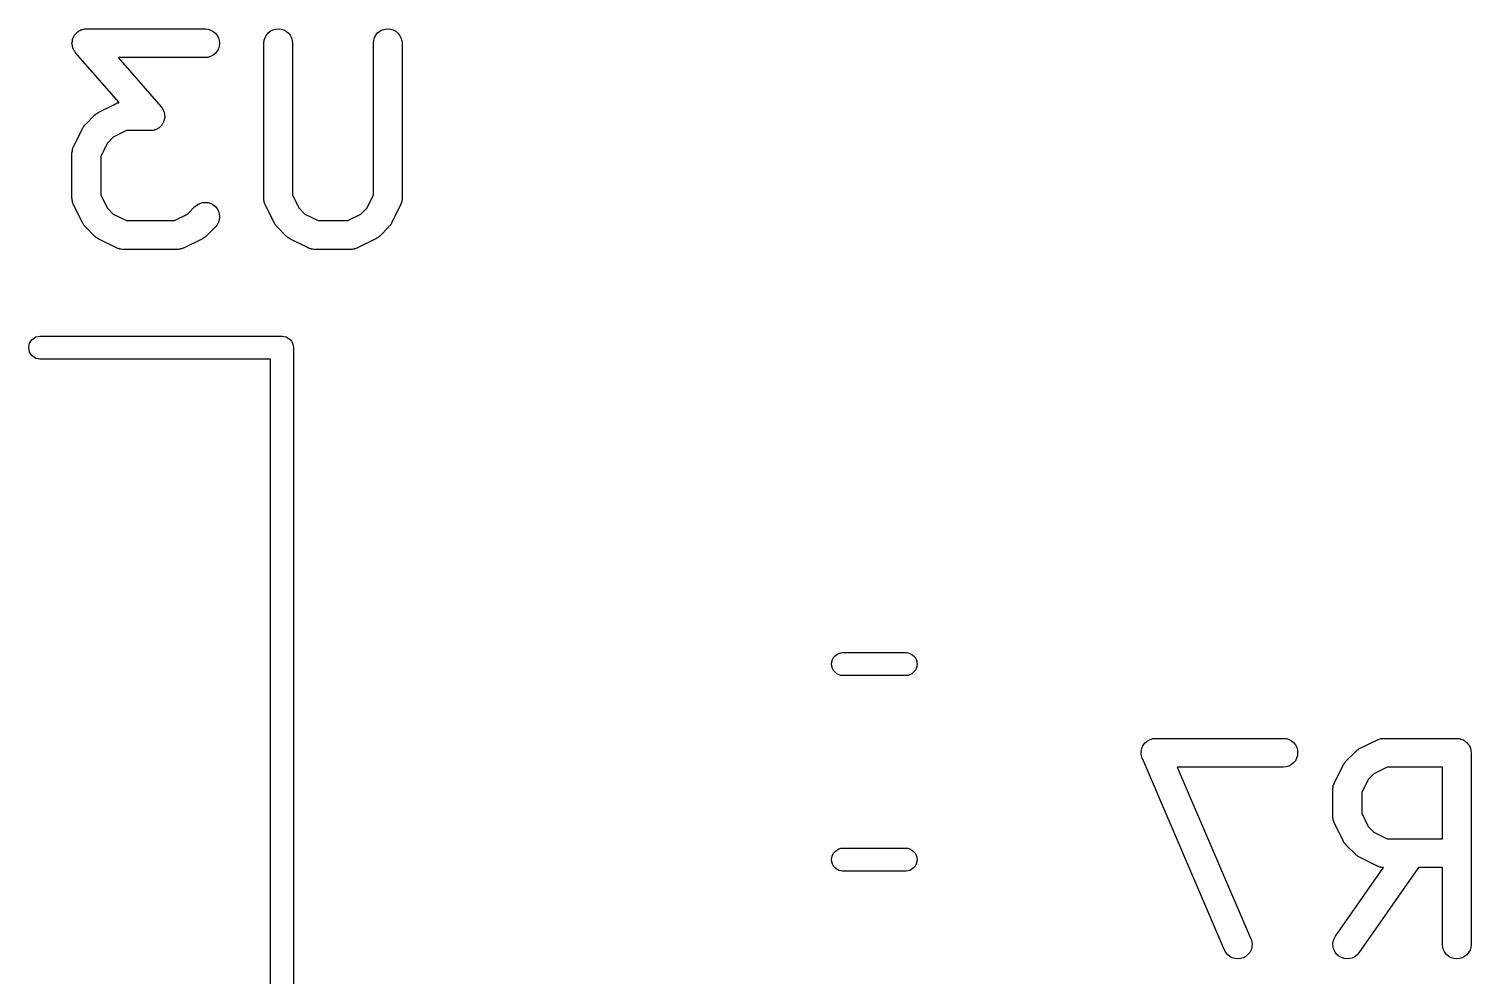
# Model space of a CAD drawing. Extents: x 105 to 144.3, y -106.1 to -94.4.
# Drawn here: x 110.59 to 118.11, y -100.12 to -95.18 of the extents above; entities that cross this region are included whole.
import ezdxf

# ---------------------------------------------------------------- set-up
doc = ezdxf.new("R2010")
doc.units = 0
doc.header["$MEASUREMENT"] = 0
doc.layers.add('BLACK', color=7, linetype='CONTINUOUS')

msp = doc.modelspace()

# ---------------------------------------------------------------- linework, layer by layer
at = {"layer": 'BLACK', "linetype": 'CONTINUOUS'}
for p, q in [((110.817, -95.2373), (110.818, -95.2348)), ((110.817, -95.242), (110.817, -95.2373)), ((110.818, -95.2322), (110.82, -95.2278)), ((110.818, -95.2348), (110.818, -95.2322)), ((110.82, -95.2278), (110.821, -95.2233)), ((110.821, -95.2233), (110.823, -95.221)), ((110.823, -95.221), (110.824, -95.2185)), ((110.824, -95.2185), (110.826, -95.2146)), ((110.826, -95.2146), (110.828, -95.2104)), ((110.828, -95.2104), (110.83, -95.2084)), ((110.83, -95.2084), (110.831, -95.2062)), ((110.831, -95.2062), (110.835, -95.2028)), ((110.835, -95.2028), (110.838, -95.1992)), ((110.838, -95.1992), (110.84, -95.1975)), ((110.84, -95.1975), (110.841, -95.1956)), ((110.841, -95.1956), (110.845, -95.1929)), ((110.845, -95.1929), (110.849, -95.1899)), ((110.849, -95.1899), (110.851, -95.1887)), ((110.851, -95.1887), (110.853, -95.1872)), ((110.853, -95.1872), (110.858, -95.1852)), ((110.858, -95.1852), (110.862, -95.183)), ((110.862, -95.183), (110.864, -95.1823)), ((110.864, -95.1823), (110.867, -95.1812)), ((110.867, -95.1812), (110.871, -95.1802)), ((110.871, -95.1802), (110.876, -95.1788)), ((110.876, -95.1788), (110.879, -95.1786)), ((110.879, -95.1786), (110.881, -95.178)), ((110.881, -95.178), (110.886, -95.1778)), ((110.886, -95.1778), (110.89, -95.1774)), ((110.89, -95.1774), (111.51, -95.1774)), ((111.51, -95.1774), (111.511, -95.1774)), ((111.511, -95.1774), (111.525, -95.179)), ((111.525, -95.179), (111.539, -95.1834)), ((111.539, -95.1834), (111.552, -95.1905)), ((111.552, -95.1905), (111.563, -95.1999)), ((111.563, -95.1999), (111.572, -95.2113)), ((111.572, -95.2113), (111.579, -95.2243)), ((111.579, -95.2243), (111.583, -95.2383)), ((111.583, -95.2383), (111.585, -95.2529)), ((111.815, -95.2513), (111.817, -95.2368)), ((111.817, -95.2368), (111.822, -95.2228)), ((111.822, -95.2228), (111.829, -95.21)), ((111.829, -95.21), (111.838, -95.1988)), ((111.838, -95.1988), (111.849, -95.1896)), ((111.849, -95.1896), (111.862, -95.1828)), ((111.862, -95.1828), (111.876, -95.1787)), ((111.876, -95.1787), (111.891, -95.1774)), ((111.891, -95.1774), (111.906, -95.1789)), ((111.906, -95.1789), (111.92, -95.1832)), ((111.92, -95.1832), (111.932, -95.1902)), ((111.932, -95.1902), (111.944, -95.1995)), ((111.944, -95.1995), (111.953, -95.2109)), ((111.953, -95.2109), (111.96, -95.2238)), ((111.96, -95.2238), (111.964, -95.2378)), ((111.964, -95.2378), (111.965, -95.2524)), ((112.387, -95.2513), (112.389, -95.2368)), ((112.389, -95.2368), (112.393, -95.2228)), ((112.393, -95.2228), (112.4, -95.21)), ((112.4, -95.21), (112.409, -95.1988)), ((112.409, -95.1988), (112.421, -95.1896)), ((112.421, -95.1896), (112.434, -95.1828)), ((112.434, -95.1828), (112.448, -95.1787)), ((112.448, -95.1787), (112.462, -95.1774)), ((112.462, -95.1774), (112.477, -95.1789)), ((112.477, -95.1789), (112.491, -95.1832)), ((112.491, -95.1832), (112.504, -95.1902)), ((112.504, -95.1902), (112.515, -95.1995)), ((112.515, -95.1995), (112.524, -95.2109)), ((112.524, -95.2109), (112.531, -95.2238)), ((112.531, -95.2238), (112.535, -95.2378)), ((112.535, -95.2378), (112.537, -95.2524)), ((110.815, -95.2519), (110.816, -95.2492)), ((110.816, -95.2565), (110.815, -95.2519)), ((110.816, -95.2466), (110.817, -95.242)), ((110.816, -95.2492), (110.816, -95.2466)), ((110.816, -95.2612), (110.816, -95.2565)), ((110.817, -95.2638), (110.816, -95.2612)), ((110.817, -95.2664), (110.817, -95.2638)), ((110.818, -95.2709), (110.817, -95.2664)), ((110.819, -95.2755), (110.818, -95.2709)), ((110.82, -95.2779), (110.819, -95.2755)), ((110.821, -95.2805), (110.82, -95.2779)), ((110.823, -95.2846), (110.821, -95.2805)), ((110.825, -95.289), (110.823, -95.2846)), ((110.827, -95.2911), (110.825, -95.289)), ((110.828, -95.2934), (110.827, -95.2911)), ((110.831, -95.2971), (110.828, -95.2934)), ((110.833, -95.301), (110.831, -95.2971)), ((110.834, -95.3018), (110.833, -95.301)), ((111.061, -95.5611), (110.834, -95.3018)), ((111.551, -95.3148), (111.538, -95.3217)), ((111.562, -95.3056), (111.551, -95.3148)), ((111.572, -95.2943), (111.562, -95.3056)), ((111.579, -95.2814), (111.572, -95.2943)), ((111.583, -95.2675), (111.579, -95.2814)), ((111.585, -95.2529), (111.583, -95.2675)), ((111.815, -95.2524), (111.815, -95.2513)), ((111.815, -96.0619), (111.815, -95.2524)), ((111.965, -95.2524), (111.965, -96.0442)), ((112.387, -95.2524), (112.387, -95.2513)), ((112.387, -96.0442), (112.387, -95.2524)), ((112.537, -95.2524), (112.537, -96.0619)), ((111.51, -95.3274), (111.056, -95.3274)), ((111.056, -95.3274), (111.28, -95.5839)), ((111.524, -95.326), (111.51, -95.3274)), ((111.538, -95.3217), (111.524, -95.326)), ((110.945, -95.6181), (110.949, -95.6161)), ((110.949, -95.6161), (110.952, -95.6139)), ((110.952, -95.6139), (111.047, -95.5663)), ((111.047, -95.5663), (111.048, -95.5658)), ((111.048, -95.5658), (111.05, -95.565)), ((111.05, -95.565), (111.052, -95.564)), ((111.052, -95.564), (111.057, -95.5625)), ((111.057, -95.5625), (111.061, -95.5611)), ((111.28, -95.5839), (111.281, -95.5847)), ((111.281, -95.5847), (111.284, -95.5886)), ((111.284, -95.5886), (111.287, -95.5923)), ((111.287, -95.5923), (111.288, -95.5946)), ((111.288, -95.5946), (111.289, -95.5968)), ((111.289, -95.5968), (111.291, -95.6011)), ((111.291, -95.6011), (111.293, -95.6052)), ((111.293, -95.6052), (111.294, -95.6078)), ((111.294, -95.6078), (111.295, -95.6102)), ((111.295, -95.6102), (111.296, -95.6148)), ((111.296, -95.6148), (111.297, -95.6193)), ((110.871, -95.6941), (110.874, -95.6906)), ((110.874, -95.6906), (110.876, -95.6868)), ((110.876, -95.6868), (110.878, -95.6844)), ((110.878, -95.6844), (110.879, -95.6818)), ((110.879, -95.6818), (110.882, -95.6788)), ((110.882, -95.6788), (110.885, -95.6755)), ((110.885, -95.6755), (110.933, -95.6279)), ((110.933, -95.6272), (110.937, -95.6246)), ((110.933, -95.6279), (110.933, -95.6272)), ((110.937, -95.6246), (110.94, -95.6217)), ((110.94, -95.6217), (110.942, -95.62)), ((110.942, -95.62), (110.945, -95.6181)), ((111.273, -95.6901), (111.269, -95.6928)), ((111.275, -95.6882), (111.273, -95.6901)), ((111.277, -95.6866), (111.275, -95.6882)), ((111.28, -95.6829), (111.277, -95.6866)), ((111.283, -95.6795), (111.28, -95.6829)), ((111.284, -95.6773), (111.283, -95.6795)), ((111.286, -95.6753), (111.284, -95.6773)), ((111.288, -95.6711), (111.286, -95.6753)), ((111.291, -95.6672), (111.288, -95.6711)), ((111.292, -95.6647), (111.291, -95.6672)), ((111.293, -95.6624), (111.292, -95.6647)), ((111.294, -95.6579), (111.293, -95.6624)), ((111.296, -95.6535), (111.294, -95.6579)), ((111.297, -95.6484), (111.296, -95.6509)), ((111.296, -95.6509), (111.296, -95.6535)), ((111.297, -95.6193), (111.298, -95.6219)), ((111.298, -95.6437), (111.297, -95.6484)), ((111.298, -95.6219), (111.298, -95.6245)), ((111.298, -95.6245), (111.298, -95.6292)), ((111.298, -95.6292), (111.299, -95.6339)), ((111.299, -95.6391), (111.298, -95.6437)), ((111.299, -95.6339), (111.299, -95.6365)), ((111.299, -95.6365), (111.299, -95.6391)), ((110.823, -95.7903), (110.871, -95.695)), ((110.871, -95.695), (110.871, -95.6941)), ((111.03, -95.7426), (111, -95.773)), ((111.099, -95.7083), (111.03, -95.7426)), ((111.224, -95.7083), (111.099, -95.7083)), ((111.228, -95.7079), (111.224, -95.7083)), ((111.233, -95.7077), (111.228, -95.7079)), ((111.236, -95.7072), (111.233, -95.7077)), ((111.238, -95.7069), (111.236, -95.7072)), ((111.243, -95.7055), (111.238, -95.7069)), ((111.247, -95.7045), (111.243, -95.7055)), ((111.25, -95.7034), (111.247, -95.7045)), ((111.252, -95.7027), (111.25, -95.7034)), ((111.257, -95.7005), (111.252, -95.7027)), ((111.261, -95.6986), (111.257, -95.7005)), ((111.263, -95.697), (111.261, -95.6986)), ((111.265, -95.6958), (111.263, -95.697)), ((111.269, -95.6928), (111.265, -95.6958)), ((110.815, -95.8228), (110.816, -95.8206)), ((110.815, -95.8238), (110.815, -95.8228)), ((110.815, -96.0619), (110.815, -95.8238)), ((110.816, -95.8184), (110.817, -95.8133)), ((110.816, -95.8206), (110.816, -95.8184)), ((110.817, -95.8082), (110.818, -95.8061)), ((110.817, -95.8133), (110.817, -95.8082)), ((110.818, -95.8039), (110.82, -95.7991)), ((110.818, -95.8061), (110.818, -95.8039)), ((110.82, -95.7991), (110.822, -95.7943)), ((110.822, -95.7943), (110.823, -95.7923)), ((110.823, -95.7923), (110.823, -95.7903)), ((111, -95.773), (110.965, -95.8415)), ((110.965, -95.8415), (110.965, -96.0442)), ((110.816, -96.0641), (110.815, -96.0619)), ((110.816, -96.0663), (110.816, -96.0641)), ((110.816, -96.0714), (110.816, -96.0663)), ((110.965, -96.0442), (111, -96.1127)), ((111.816, -96.0641), (111.815, -96.0619)), ((111.816, -96.0663), (111.816, -96.0641)), ((111.816, -96.0714), (111.816, -96.0663)), ((111.965, -96.0442), (112, -96.1127)), ((112.353, -96.1127), (112.387, -96.0442)), ((112.537, -96.0674), (112.536, -96.0724)), ((112.537, -96.0619), (112.537, -96.063)), ((112.537, -96.063), (112.537, -96.0651)), ((112.537, -96.0651), (112.537, -96.0674)), ((110.817, -96.0765), (110.816, -96.0714)), ((110.818, -96.0786), (110.817, -96.0765)), ((110.818, -96.0808), (110.818, -96.0786)), ((110.82, -96.0856), (110.818, -96.0808)), ((110.821, -96.0905), (110.82, -96.0856)), ((110.822, -96.0924), (110.821, -96.0905)), ((110.823, -96.0945), (110.822, -96.0924)), ((110.823, -96.0954), (110.823, -96.0945)), ((110.871, -96.1907), (110.823, -96.0954)), ((111, -96.1127), (111.03, -96.1431)), ((111.03, -96.1431), (111.099, -96.1774)), ((111.349, -96.1774), (111.417, -96.1431)), ((111.417, -96.1431), (111.456, -96.1041)), ((111.456, -96.1041), (111.457, -96.1034)), ((111.457, -96.1034), (111.469, -96.0942)), ((111.469, -96.0942), (111.482, -96.0875)), ((111.482, -96.0875), (111.496, -96.0834)), ((111.496, -96.0834), (111.51, -96.0821)), ((111.51, -96.0821), (111.525, -96.0837)), ((111.525, -96.0837), (111.539, -96.0881)), ((111.539, -96.0881), (111.552, -96.0951)), ((111.552, -96.0951), (111.563, -96.1045)), ((111.563, -96.1045), (111.572, -96.1159)), ((111.572, -96.1159), (111.579, -96.1288)), ((111.579, -96.1288), (111.583, -96.1428)), ((111.583, -96.1428), (111.585, -96.1574)), ((111.817, -96.0765), (111.816, -96.0714)), ((111.818, -96.0786), (111.817, -96.0765)), ((111.818, -96.0808), (111.818, -96.0786)), ((111.82, -96.0856), (111.818, -96.0808)), ((111.821, -96.0905), (111.82, -96.0856)), ((111.822, -96.0924), (111.821, -96.0905)), ((111.823, -96.0945), (111.822, -96.0924)), ((111.823, -96.0954), (111.823, -96.0945)), ((111.871, -96.1907), (111.823, -96.0954)), ((112, -96.1127), (112.03, -96.1431)), ((112.03, -96.1431), (112.099, -96.1774)), ((112.254, -96.1774), (112.322, -96.1431)), ((112.322, -96.1431), (112.353, -96.1127)), ((112.529, -96.0954), (112.481, -96.1907)), ((112.53, -96.0934), (112.529, -96.0954)), ((112.531, -96.0914), (112.53, -96.0934)), ((112.532, -96.0866), (112.531, -96.0914)), ((112.534, -96.0818), (112.532, -96.0866)), ((112.535, -96.0796), (112.534, -96.0818)), ((112.536, -96.0724), (112.535, -96.0775)), ((112.535, -96.0775), (112.535, -96.0796)), ((110.873, -96.1943), (110.871, -96.1907)), ((110.875, -96.198), (110.873, -96.1943)), ((110.877, -96.2004), (110.875, -96.198)), ((110.879, -96.2031), (110.877, -96.2004)), ((110.882, -96.2061), (110.879, -96.2031)), ((110.884, -96.2094), (110.882, -96.2061)), ((110.885, -96.2102), (110.884, -96.2094)), ((110.933, -96.2578), (110.885, -96.2102)), ((111.099, -96.1774), (111.349, -96.1774)), ((111.563, -96.2102), (111.515, -96.2578)), ((111.572, -96.1989), (111.563, -96.2102)), ((111.579, -96.186), (111.572, -96.1989)), ((111.583, -96.172), (111.579, -96.186)), ((111.585, -96.1574), (111.583, -96.172)), ((111.873, -96.1943), (111.871, -96.1907)), ((111.875, -96.198), (111.873, -96.1943)), ((111.877, -96.2004), (111.875, -96.198)), ((111.879, -96.2031), (111.877, -96.2004)), ((111.882, -96.2061), (111.879, -96.2031)), ((111.884, -96.2094), (111.882, -96.2061)), ((111.885, -96.2102), (111.884, -96.2094)), ((111.933, -96.2578), (111.885, -96.2102)), ((112.099, -96.1774), (112.254, -96.1774)), ((112.467, -96.2102), (112.42, -96.2578)), ((112.47, -96.2069), (112.467, -96.2102)), ((112.473, -96.2039), (112.47, -96.2069)), ((112.475, -96.2013), (112.473, -96.2039)), ((112.477, -96.1989), (112.475, -96.2013)), ((112.479, -96.1952), (112.477, -96.1989)), ((112.481, -96.1916), (112.479, -96.1952)), ((112.481, -96.1907), (112.481, -96.1916)), ((110.936, -96.2605), (110.933, -96.2578)), ((110.939, -96.2634), (110.936, -96.2605)), ((110.942, -96.2651), (110.939, -96.2634)), ((110.944, -96.2671), (110.942, -96.2651)), ((110.948, -96.2691), (110.944, -96.2671)), ((110.951, -96.2714), (110.948, -96.2691)), ((110.952, -96.2718), (110.951, -96.2714)), ((111.047, -96.3195), (110.952, -96.2718)), ((111.495, -96.2718), (111.4, -96.3195)), ((111.499, -96.2696), (111.495, -96.2718)), ((111.503, -96.2677), (111.499, -96.2696)), ((111.505, -96.2657), (111.503, -96.2677)), ((111.508, -96.2641), (111.505, -96.2657)), ((111.511, -96.2612), (111.508, -96.2641)), ((111.514, -96.2585), (111.511, -96.2612)), ((111.515, -96.2578), (111.514, -96.2585)), ((111.936, -96.2605), (111.933, -96.2578)), ((111.939, -96.2634), (111.936, -96.2605)), ((111.942, -96.2651), (111.939, -96.2634)), ((111.944, -96.2671), (111.942, -96.2651)), ((111.948, -96.2691), (111.944, -96.2671)), ((111.951, -96.2714), (111.948, -96.2691)), ((111.952, -96.2718), (111.951, -96.2714)), ((112.047, -96.3195), (111.952, -96.2718)), ((112.4, -96.2718), (112.305, -96.3195)), ((112.404, -96.2696), (112.4, -96.2718)), ((112.408, -96.2677), (112.404, -96.2696)), ((112.41, -96.2657), (112.408, -96.2677)), ((112.413, -96.2641), (112.41, -96.2657)), ((112.416, -96.2612), (112.413, -96.2641)), ((112.419, -96.2585), (112.416, -96.2612)), ((112.42, -96.2578), (112.419, -96.2585)), ((111.049, -96.3203), (111.047, -96.3195)), ((111.051, -96.3213), (111.049, -96.3203)), ((111.056, -96.3229), (111.051, -96.3213)), ((111.061, -96.3247), (111.056, -96.3229)), ((111.063, -96.3251), (111.061, -96.3247)), ((111.065, -96.3257), (111.063, -96.3251)), ((111.07, -96.3263), (111.065, -96.3257)), ((111.076, -96.3272), (111.07, -96.3263)), ((111.078, -96.3271), (111.076, -96.3272)), ((111.08, -96.3274), (111.078, -96.3271)), ((111.081, -96.3274), (111.08, -96.3274)), ((111.367, -96.3274), (111.081, -96.3274)), ((111.369, -96.3272), (111.367, -96.3274)), ((111.371, -96.3273), (111.369, -96.3272)), ((111.376, -96.3265), (111.371, -96.3273)), ((111.381, -96.326), (111.376, -96.3265)), ((111.383, -96.3253), (111.381, -96.326)), ((111.386, -96.325), (111.383, -96.3253)), ((111.39, -96.3232), (111.386, -96.325)), ((111.395, -96.3217), (111.39, -96.3232)), ((111.397, -96.3207), (111.395, -96.3217)), ((111.399, -96.3199), (111.397, -96.3207)), ((111.4, -96.3195), (111.399, -96.3199)), ((112.049, -96.3203), (112.047, -96.3195)), ((112.051, -96.3213), (112.049, -96.3203)), ((112.056, -96.3229), (112.051, -96.3213)), ((112.061, -96.3247), (112.056, -96.3229)), ((112.063, -96.3251), (112.061, -96.3247)), ((112.065, -96.3257), (112.063, -96.3251)), ((112.07, -96.3263), (112.065, -96.3257)), ((112.076, -96.3272), (112.07, -96.3263)), ((112.078, -96.3271), (112.076, -96.3272)), ((112.08, -96.3274), (112.078, -96.3271)), ((112.081, -96.3274), (112.08, -96.3274)), ((112.271, -96.3274), (112.081, -96.3274)), ((112.274, -96.3272), (112.271, -96.3274)), ((112.276, -96.3273), (112.274, -96.3272)), ((112.281, -96.3265), (112.276, -96.3273)), ((112.286, -96.326), (112.281, -96.3265)), ((112.288, -96.3253), (112.286, -96.326)), ((112.29, -96.325), (112.288, -96.3253)), ((112.295, -96.3232), (112.29, -96.325)), ((112.3, -96.3217), (112.295, -96.3232)), ((112.302, -96.3207), (112.3, -96.3217)), ((112.304, -96.3199), (112.302, -96.3207)), ((112.305, -96.3195), (112.304, -96.3199)), ((110.591, -96.8282), (110.594, -96.8169)), ((110.594, -96.8169), (110.6, -96.8065)), ((110.6, -96.8065), (110.607, -96.7974)), ((110.607, -96.7974), (110.617, -96.7899)), ((110.617, -96.7899), (110.627, -96.7843)), ((110.627, -96.7843), (110.638, -96.7809)), ((110.638, -96.7809), (110.647, -96.78)), ((110.647, -96.78), (111.907, -96.78)), ((111.907, -96.78), (111.91, -96.7797)), ((111.91, -96.7797), (111.913, -96.78)), ((111.913, -96.78), (111.922, -96.7809)), ((111.922, -96.7809), (111.933, -96.7843)), ((111.933, -96.7843), (111.943, -96.7899)), ((111.943, -96.7899), (111.953, -96.7974)), ((111.953, -96.7974), (111.96, -96.8065)), ((111.96, -96.8065), (111.966, -96.8169)), ((111.966, -96.8169), (111.969, -96.8282)), ((110.59, -96.84), (110.591, -96.8282)), ((110.591, -96.8518), (110.59, -96.84)), ((110.594, -96.8631), (110.591, -96.8518)), ((110.6, -96.8735), (110.594, -96.8631)), ((110.607, -96.8826), (110.6, -96.8735)), ((110.617, -96.8901), (110.607, -96.8826)), ((110.627, -96.8957), (110.617, -96.8901)), ((110.638, -96.8991), (110.627, -96.8957)), ((111.969, -96.8282), (111.97, -96.84)), ((111.97, -96.84), (111.97, -96.8429)), ((111.97, -96.8429), (111.97, -102.853)), ((110.647, -96.9), (110.638, -96.8991)), ((111.85, -96.9), (110.647, -96.9)), ((111.85, -102.853), (111.85, -96.9)), ((114.778, -98.4782), (114.782, -98.4669)), ((114.782, -98.4669), (114.787, -98.4565)), ((114.787, -98.4565), (114.795, -98.4474)), ((114.795, -98.4474), (114.804, -98.4399)), ((114.804, -98.4399), (114.814, -98.4343)), ((114.814, -98.4343), (114.825, -98.4309)), ((114.825, -98.4309), (114.834, -98.43)), ((114.834, -98.43), (115.166, -98.43)), ((115.166, -98.43), (115.175, -98.4309)), ((115.175, -98.4309), (115.186, -98.4343)), ((115.186, -98.4343), (115.196, -98.4399)), ((115.196, -98.4399), (115.205, -98.4474)), ((115.205, -98.4474), (115.213, -98.4565)), ((115.213, -98.4565), (115.218, -98.4669)), ((115.218, -98.4669), (115.222, -98.4782)), ((114.777, -98.49), (114.778, -98.4782)), ((114.778, -98.5018), (114.777, -98.49)), ((114.782, -98.5131), (114.778, -98.5018)), ((114.787, -98.5235), (114.782, -98.5131)), ((114.795, -98.5326), (114.787, -98.5235)), ((114.804, -98.5401), (114.795, -98.5326)), ((114.814, -98.5457), (114.804, -98.5401)), ((114.825, -98.5491), (114.814, -98.5457)), ((114.834, -98.55), (114.825, -98.5491)), ((115.166, -98.55), (114.834, -98.55)), ((115.175, -98.5491), (115.166, -98.55)), ((115.186, -98.5457), (115.175, -98.5491)), ((115.196, -98.5401), (115.186, -98.5457)), ((115.205, -98.5326), (115.196, -98.5401)), ((115.213, -98.5235), (115.205, -98.5326)), ((115.218, -98.5131), (115.213, -98.5235)), ((115.222, -98.5018), (115.218, -98.5131)), ((115.222, -98.4782), (115.223, -98.49)), ((115.223, -98.49), (115.222, -98.5018)), ((116.395, -98.9306), (116.397, -98.9238)), ((116.397, -98.9236), (116.398, -98.9233)), ((116.397, -98.9238), (116.397, -98.9236)), ((116.398, -98.9233), (116.401, -98.917)), ((116.401, -98.917), (116.404, -98.9109)), ((116.404, -98.9104), (116.409, -98.905)), ((116.404, -98.9107), (116.404, -98.9104)), ((116.404, -98.9109), (116.404, -98.9107)), ((116.409, -98.905), (116.413, -98.8995)), ((116.413, -98.8995), (116.414, -98.8994)), ((116.414, -98.8992), (116.419, -98.8947)), ((116.414, -98.8994), (116.414, -98.8992)), ((116.419, -98.8947), (116.425, -98.8902)), ((116.425, -98.8899), (116.431, -98.8866)), ((116.425, -98.8901), (116.425, -98.8899)), ((116.425, -98.8902), (116.425, -98.8901)), ((116.431, -98.8866), (116.438, -98.8832)), ((116.438, -98.883), (116.445, -98.881)), ((116.438, -98.8832), (116.438, -98.883)), ((116.438, -98.8832), (116.438, -98.8832)), ((116.445, -98.881), (116.452, -98.8789)), ((116.452, -98.8788), (116.459, -98.8781)), ((116.452, -98.8789), (116.452, -98.8788)), ((116.452, -98.8789), (116.452, -98.8789)), ((116.459, -98.8781), (116.466, -98.8774)), ((116.466, -98.8774), (116.466, -98.8774)), ((116.466, -98.8774), (116.467, -98.8774)), ((116.467, -98.8774), (117.133, -98.8774)), ((117.133, -98.8774), (117.134, -98.8774)), ((117.134, -98.8774), (117.149, -98.879)), ((117.149, -98.879), (117.163, -98.8834)), ((117.163, -98.8834), (117.176, -98.8905)), ((117.176, -98.8905), (117.187, -98.8999)), ((117.187, -98.8999), (117.196, -98.9113)), ((117.196, -98.9113), (117.203, -98.9243)), ((117.203, -98.9243), (117.207, -98.9383)), ((117.528, -98.9329), (117.624, -98.8853)), ((117.624, -98.8853), (117.625, -98.8848)), ((117.625, -98.8848), (117.627, -98.8841)), ((117.627, -98.8841), (117.629, -98.883)), ((117.629, -98.883), (117.633, -98.8816)), ((117.633, -98.8816), (117.638, -98.8798)), ((117.638, -98.8798), (117.64, -98.8794)), ((117.64, -98.8794), (117.643, -98.8788)), ((117.643, -98.8788), (117.648, -98.8783)), ((117.648, -98.8783), (117.653, -98.8775)), ((117.653, -98.8775), (117.655, -98.8776)), ((117.655, -98.8776), (117.657, -98.8774)), ((117.657, -98.8774), (118.038, -98.8774)), ((118.038, -98.8774), (118.039, -98.8774)), ((118.039, -98.8774), (118.039, -98.8774)), ((118.039, -98.8774), (118.039, -98.8774)), ((118.039, -98.8774), (118.039, -98.8774)), ((118.039, -98.8774), (118.046, -98.8782)), ((118.046, -98.8782), (118.053, -98.8789)), ((118.053, -98.8789), (118.053, -98.879)), ((118.053, -98.879), (118.054, -98.879)), ((118.054, -98.879), (118.06, -98.8811)), ((118.06, -98.8811), (118.067, -98.8832)), ((118.067, -98.8832), (118.067, -98.8834)), ((118.067, -98.8834), (118.068, -98.8834)), ((118.068, -98.8834), (118.074, -98.8869)), ((118.074, -98.8869), (118.08, -98.8902)), ((118.08, -98.8902), (118.08, -98.8904)), ((118.08, -98.8904), (118.08, -98.8905)), ((118.08, -98.8905), (118.086, -98.895)), ((118.086, -98.895), (118.091, -98.8995)), ((118.091, -98.8995), (118.091, -98.8997)), ((118.091, -98.8997), (118.092, -98.8999)), ((118.092, -98.8999), (118.096, -98.9054)), ((118.096, -98.9054), (118.101, -98.9109)), ((118.101, -98.9109), (118.101, -98.9111)), ((118.101, -98.9111), (118.101, -98.9113)), ((118.101, -98.9113), (118.104, -98.9176)), ((118.104, -98.9176), (118.107, -98.9238)), ((118.107, -98.9238), (118.108, -98.9241)), ((118.108, -98.9241), (118.108, -98.9243)), ((118.108, -98.9243), (118.11, -98.9311)), ((116.392, -98.9449), (116.393, -98.9378)), ((116.392, -98.9519), (116.392, -98.9449)), ((116.392, -98.9521), (116.392, -98.9519)), ((116.392, -98.9524), (116.392, -98.9521)), ((116.392, -98.9594), (116.392, -98.9524)), ((116.393, -98.9664), (116.392, -98.9594)), ((116.393, -98.9373), (116.395, -98.9306)), ((116.393, -98.9376), (116.393, -98.9373)), ((116.393, -98.9378), (116.393, -98.9376)), ((116.393, -98.9667), (116.393, -98.9664)), ((116.393, -98.9669), (116.393, -98.9667)), ((116.395, -98.9737), (116.393, -98.9669)), ((116.397, -98.9805), (116.395, -98.9737)), ((116.397, -98.9807), (116.397, -98.9805)), ((116.397, -98.981), (116.397, -98.9807)), ((116.398, -98.9819), (116.397, -98.981)), ((116.826, -99.9819), (116.398, -98.9819)), ((117.196, -98.9943), (117.186, -99.0056)), ((117.202, -98.9814), (117.196, -98.9943)), ((117.207, -98.9675), (117.202, -98.9814)), ((117.207, -98.9383), (117.208, -98.9529)), ((117.208, -98.9529), (117.207, -98.9675)), ((117.454, -99.0035), (117.456, -99.0009)), ((117.456, -99.0009), (117.459, -98.9978)), ((117.459, -98.9978), (117.461, -98.9946)), ((117.461, -98.9946), (117.509, -98.947)), ((117.509, -98.947), (117.51, -98.9462)), ((117.51, -98.9462), (117.513, -98.9436)), ((117.513, -98.9436), (117.516, -98.9407)), ((117.516, -98.9407), (117.519, -98.939)), ((117.519, -98.939), (117.521, -98.9371)), ((117.521, -98.9371), (117.525, -98.9352)), ((117.525, -98.9352), (117.528, -98.9329)), ((118.11, -98.9311), (118.112, -98.9378)), ((118.112, -98.9378), (118.112, -98.9381)), ((118.112, -98.9381), (118.112, -98.9383)), ((118.112, -98.9383), (118.112, -98.9453)), ((118.112, -98.9453), (118.113, -98.9524)), ((118.113, -98.9524), (118.113, -99.9524)), ((117.133, -99.0274), (116.58, -99.0274)), ((116.58, -99.0274), (116.964, -99.9228)), ((117.148, -99.026), (117.133, -99.0274)), ((117.162, -99.0217), (117.148, -99.026)), ((117.175, -99.0148), (117.162, -99.0217)), ((117.186, -99.0056), (117.175, -99.0148)), ((117.4, -99.1093), (117.447, -99.0141)), ((117.447, -99.0141), (117.448, -99.0131)), ((117.448, -99.0131), (117.45, -99.0096)), ((117.45, -99.0096), (117.452, -99.0059)), ((117.452, -99.0059), (117.454, -99.0035)), ((117.606, -99.0616), (117.576, -99.092)), ((117.675, -99.0274), (117.606, -99.0616)), ((117.963, -99.0274), (117.675, -99.0274)), ((117.963, -99.4012), (117.963, -99.0274)), ((117.392, -99.1374), (117.393, -99.1324)), ((117.392, -99.1396), (117.392, -99.1374)), ((117.392, -99.1418), (117.392, -99.1396)), ((117.392, -99.1429), (117.392, -99.1418)), ((117.392, -99.2857), (117.392, -99.1429)), ((117.393, -99.1273), (117.394, -99.1252)), ((117.393, -99.1324), (117.393, -99.1273)), ((117.394, -99.123), (117.396, -99.1182)), ((117.394, -99.1252), (117.394, -99.123)), ((117.396, -99.1182), (117.398, -99.1133)), ((117.398, -99.1133), (117.399, -99.1114)), ((117.399, -99.1114), (117.4, -99.1093)), ((117.576, -99.092), (117.542, -99.1606)), ((117.542, -99.1606), (117.542, -99.268)), ((117.392, -99.2879), (117.392, -99.2857)), ((117.392, -99.2901), (117.392, -99.2879)), ((117.393, -99.2952), (117.392, -99.2901)), ((117.393, -99.3003), (117.393, -99.2952)), ((117.394, -99.3024), (117.393, -99.3003)), ((117.394, -99.3046), (117.394, -99.3024)), ((117.542, -99.268), (117.576, -99.3365)), ((117.396, -99.3094), (117.394, -99.3046)), ((117.397, -99.3143), (117.396, -99.3094)), ((117.398, -99.3162), (117.397, -99.3143)), ((117.399, -99.3183), (117.398, -99.3162)), ((117.4, -99.3193), (117.399, -99.3183)), ((117.447, -99.4145), (117.4, -99.3193)), ((117.576, -99.3365), (117.606, -99.3669)), ((117.606, -99.3669), (117.675, -99.4012)), ((114.814, -99.4543), (114.825, -99.4509)), ((114.825, -99.4509), (114.834, -99.45)), ((114.834, -99.45), (115.166, -99.45)), ((115.166, -99.45), (115.175, -99.4509)), ((115.175, -99.4509), (115.186, -99.4543)), ((117.449, -99.4181), (117.447, -99.4145)), ((117.451, -99.4218), (117.449, -99.4181)), ((117.453, -99.4242), (117.451, -99.4218)), ((117.455, -99.4269), (117.453, -99.4242)), ((117.458, -99.4299), (117.455, -99.4269)), ((117.461, -99.4332), (117.458, -99.4299)), ((117.461, -99.434), (117.461, -99.4332)), ((117.509, -99.4816), (117.461, -99.434)), ((117.675, -99.4012), (117.963, -99.4012)), ((114.777, -99.51), (114.778, -99.4982)), ((114.778, -99.5218), (114.777, -99.51)), ((114.778, -99.4982), (114.782, -99.4869)), ((114.782, -99.5331), (114.778, -99.5218)), ((114.782, -99.4869), (114.787, -99.4765)), ((114.787, -99.4765), (114.795, -99.4674)), ((114.795, -99.4674), (114.804, -99.4599)), ((114.804, -99.4599), (114.814, -99.4543)), ((115.186, -99.4543), (115.196, -99.4599)), ((115.196, -99.4599), (115.205, -99.4674)), ((115.205, -99.4674), (115.213, -99.4765)), ((115.213, -99.4765), (115.218, -99.4869)), ((115.218, -99.4869), (115.222, -99.4982)), ((115.222, -99.5218), (115.218, -99.5331)), ((115.222, -99.4982), (115.223, -99.51)), ((115.223, -99.51), (115.222, -99.5218)), ((117.512, -99.4843), (117.509, -99.4816)), ((117.515, -99.4872), (117.512, -99.4843)), ((117.518, -99.4889), (117.515, -99.4872)), ((117.52, -99.4909), (117.518, -99.4889)), ((117.524, -99.4929), (117.52, -99.4909)), ((117.527, -99.4952), (117.524, -99.4929)), ((117.528, -99.4957), (117.527, -99.4952)), ((117.624, -99.5433), (117.528, -99.4957)), ((114.787, -99.5435), (114.782, -99.5331)), ((114.795, -99.5526), (114.787, -99.5435)), ((114.804, -99.5601), (114.795, -99.5526)), ((114.814, -99.5657), (114.804, -99.5601)), ((114.825, -99.5691), (114.814, -99.5657)), ((114.834, -99.57), (114.825, -99.5691)), ((115.166, -99.57), (114.834, -99.57)), ((115.175, -99.5691), (115.166, -99.57)), ((115.186, -99.5657), (115.175, -99.5691)), ((115.196, -99.5601), (115.186, -99.5657)), ((115.205, -99.5526), (115.196, -99.5601)), ((115.213, -99.5435), (115.205, -99.5526)), ((115.218, -99.5331), (115.213, -99.5435)), ((117.405, -99.9094), (117.656, -99.5512)), ((117.839, -99.5512), (117.528, -99.9954)), ((117.626, -99.5441), (117.624, -99.5433)), ((117.628, -99.5451), (117.626, -99.5441)), ((117.632, -99.5467), (117.628, -99.5451)), ((117.637, -99.5485), (117.632, -99.5467)), ((117.639, -99.5489), (117.637, -99.5485)), ((117.642, -99.5496), (117.639, -99.5489)), ((117.647, -99.5501), (117.642, -99.5496)), ((117.652, -99.551), (117.647, -99.5501)), ((117.654, -99.5509), (117.652, -99.551)), ((117.656, -99.5512), (117.654, -99.5509)), ((117.963, -99.5512), (117.839, -99.5512)), ((117.963, -99.9524), (117.963, -99.5512)), ((116.964, -99.9228), (116.965, -99.9238)), ((116.965, -99.9238), (116.969, -99.9378)), ((116.969, -99.9669), (116.965, -99.981)), ((116.969, -99.9378), (116.97, -99.9524)), ((116.97, -99.9524), (116.969, -99.9669)), ((117.392, -99.9506), (117.393, -99.936)), ((117.393, -99.9652), (117.392, -99.9506)), ((117.393, -99.936), (117.398, -99.9221)), ((117.397, -99.9793), (117.393, -99.9652)), ((117.403, -99.9924), (117.397, -99.9793)), ((117.398, -99.9221), (117.405, -99.9094)), ((117.965, -99.9669), (117.963, -99.9524)), ((117.969, -99.981), (117.965, -99.9669)), ((118.111, -99.968), (118.107, -99.9819)), ((118.113, -99.9534), (118.111, -99.968)), ((118.113, -99.9524), (118.113, -99.9534)), ((116.833, -99.9948), (116.826, -99.9819)), ((116.843, -100.006), (116.833, -99.9948)), ((116.854, -100.015), (116.843, -100.006)), ((116.867, -100.022), (116.854, -100.015)), ((116.881, -100.026), (116.867, -100.022)), ((116.896, -100.027), (116.881, -100.026)), ((116.91, -100.026), (116.896, -100.027)), ((116.924, -100.022), (116.91, -100.026)), ((116.937, -100.015), (116.924, -100.022)), ((116.948, -100.005), (116.937, -100.015)), ((116.958, -99.9939), (116.948, -100.005)), ((116.965, -99.981), (116.958, -99.9939)), ((117.412, -100.004), (117.403, -99.9924)), ((117.423, -100.014), (117.412, -100.004)), ((117.436, -100.021), (117.423, -100.014)), ((117.45, -100.025), (117.436, -100.021)), ((117.464, -100.027), (117.45, -100.025)), ((117.479, -100.026), (117.464, -100.027)), ((117.493, -100.023), (117.479, -100.026)), ((117.506, -100.016), (117.493, -100.023)), ((117.518, -100.007), (117.506, -100.016)), ((117.528, -99.9962), (117.518, -100.007)), ((117.528, -99.9954), (117.528, -99.9962)), ((117.976, -99.9939), (117.969, -99.981)), ((117.985, -100.005), (117.976, -99.9939)), ((117.996, -100.015), (117.985, -100.005)), ((118.009, -100.022), (117.996, -100.015)), ((118.023, -100.026), (118.009, -100.022)), ((118.038, -100.027), (118.023, -100.026)), ((118.052, -100.026), (118.038, -100.027)), ((118.066, -100.022), (118.052, -100.026)), ((118.079, -100.015), (118.066, -100.022)), ((118.091, -100.006), (118.079, -100.015)), ((118.1, -99.9948), (118.091, -100.006)), ((118.107, -99.9819), (118.1, -99.9948))]:
    msp.add_line(p, q, dxfattribs=at)

doc.saveas('drawing.dxf')
